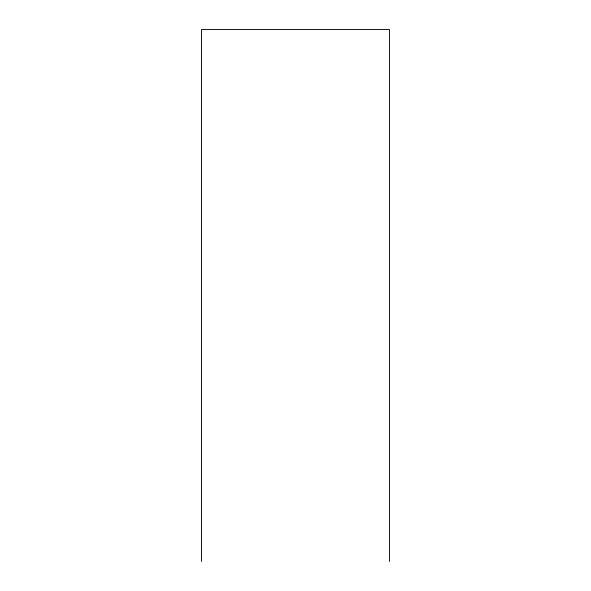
<?xml version="1.0" encoding="UTF-8"?>
<svg xmlns="http://www.w3.org/2000/svg" width="591" height="591" viewBox="0 0 591 591"><rect width="100%" height="100%" fill="white"/><g stroke="black" fill="none" stroke-linecap="round" stroke-linejoin="round"><path stroke-width="0.89" d="M389.484 561.45L389.484 29.55L201.516 29.55L201.516 561.45"/></g></svg>
